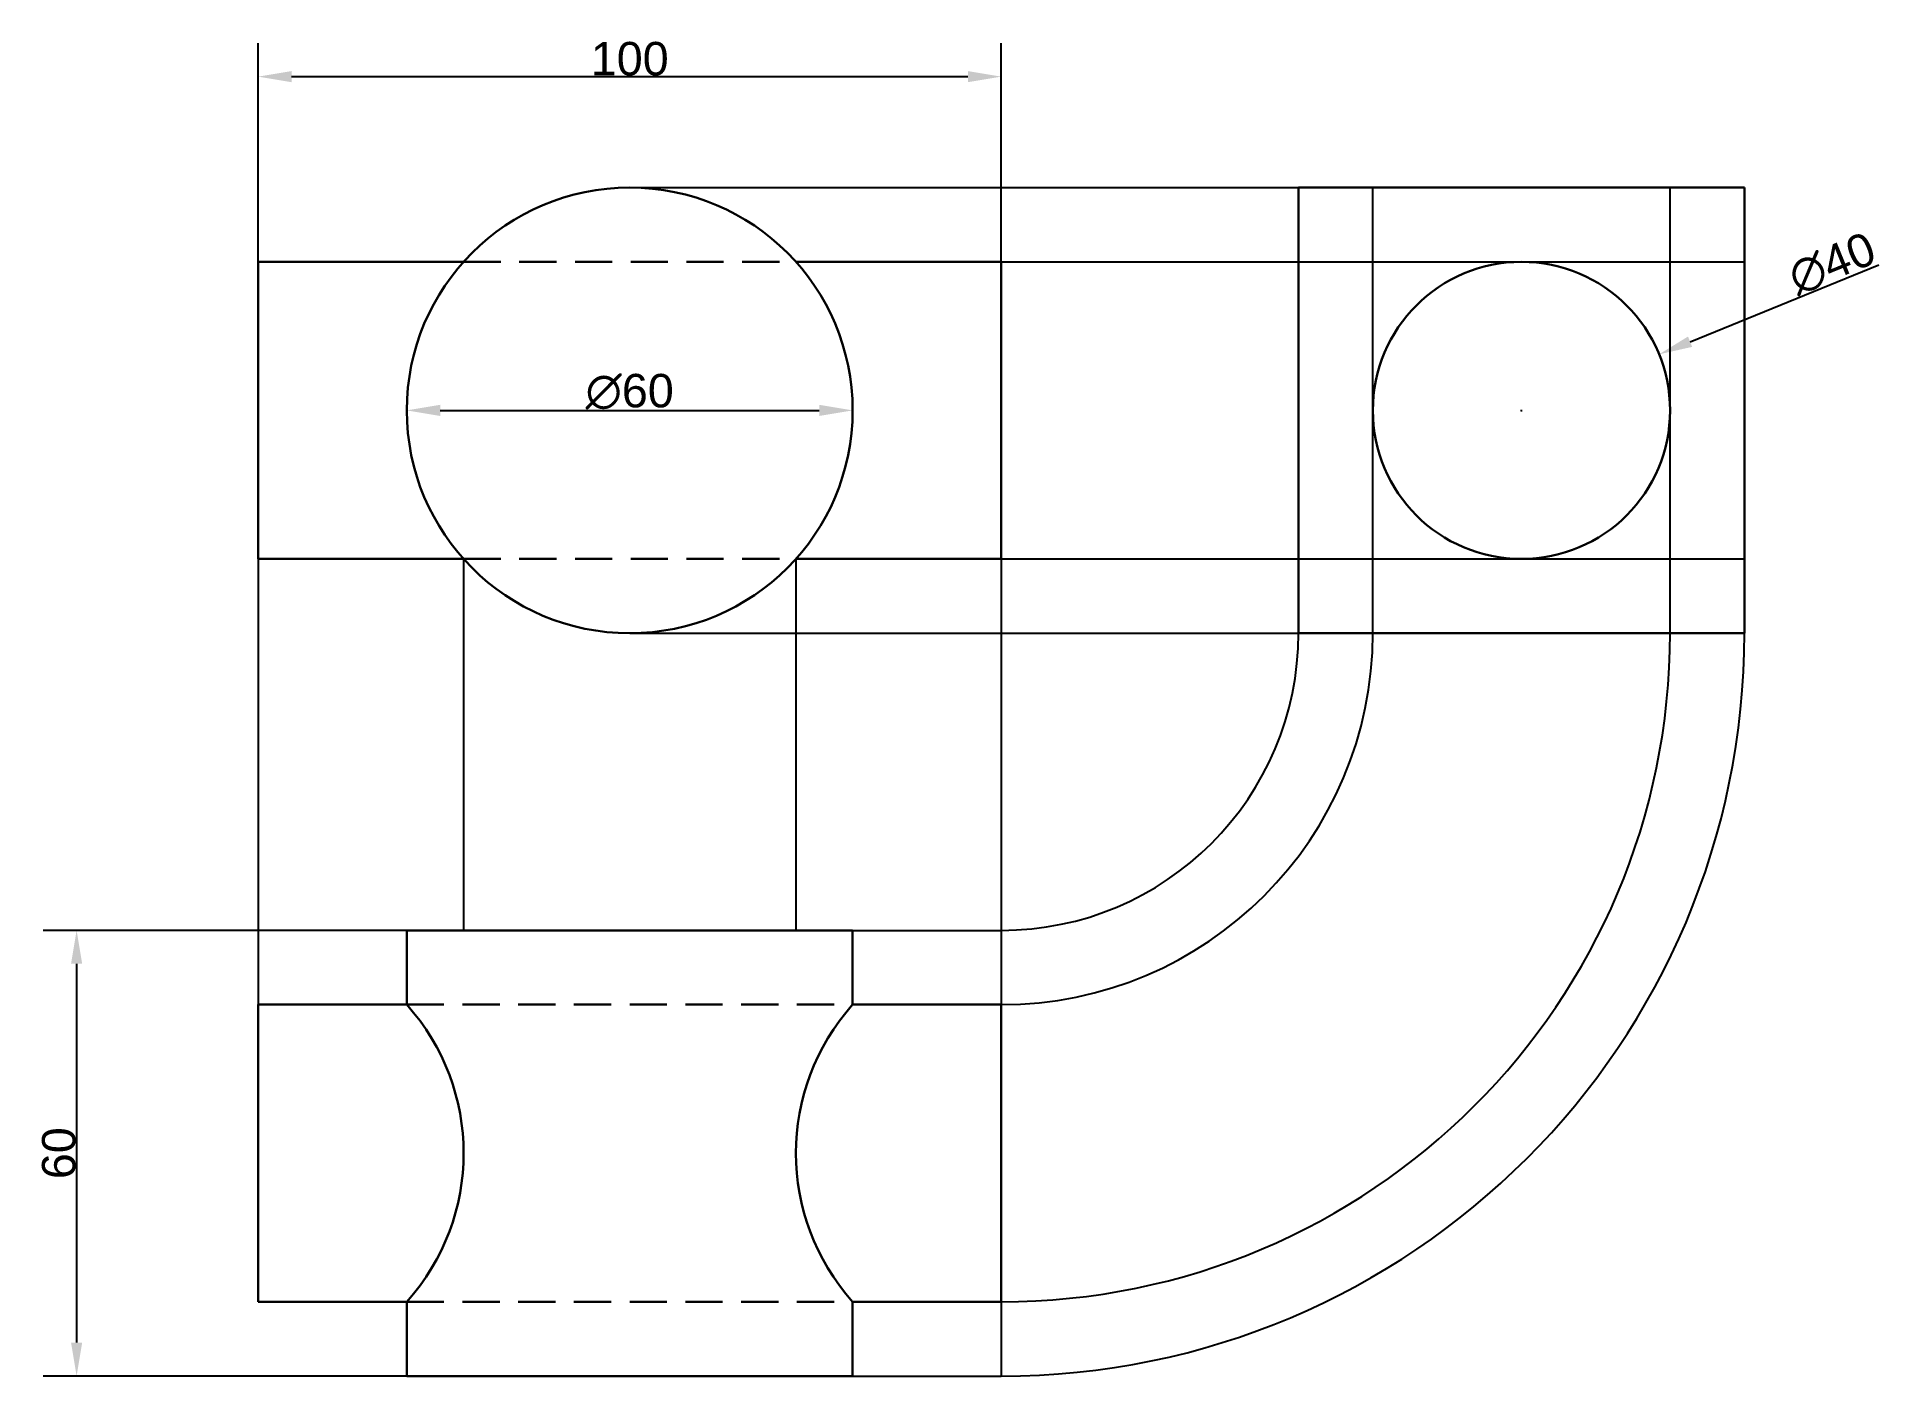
# Model space of a CAD drawing. Header units: inches. Extents: x -130 to 119, y -110 to 70.
import ezdxf

# ---------------------------------------------------------------- set-up
doc = ezdxf.new("R2010")
doc.units = ezdxf.units.IN
doc.header["$LTSCALE"] = 10
doc.header["$MEASUREMENT"] = 0
doc.linetypes.add('DASHED', pattern=[0.75, 0.5, -0.25])
doc.layers.add('ajutator', color=82, linetype='Continuous')
doc.layers.add('contur', color=164, linetype='Continuous', lineweight=30)
doc.layers.add('nevazute', color=170, linetype='DASHED', lineweight=30)
doc.styles.add('Text 4.5', font='arial.ttf')
doc.dimstyles.new('Cote 4.5', dxfattribs={"dimtxt": 4.5, "dimasz": 4.5, "dimexe": 4.5, "dimexo": 0, "dimgap": 0.09, "dimtad": 1, "dimdec": 0, "dimzin": 0, "dimdsep": 46, "dimtxsty": 'Text 4.5', "dimcen": 0.09, "dimadec": 0, "dimazin": 0, "dimtfac": 1, "dimtdec": 0, "dimtofl": 0, "dimtmove": 0, "dimatfit": 0, "dimfxl": 1, "dimtolj": 1, "dimtzin": 0, "dimarcsym": 1})

# ---------------------------------------------------------------- blocks, each defined once
blk = doc.blocks.new('*D1')
at = {"color": 0, "lineweight": -2, "transparency": 16777216}
for p, q in [((-100, 40), (-100, 69.43)), ((0, 40), (0, 69.43)), ((-95.5, 64.93), (-4.5, 64.93))]:
    blk.add_line(p, q, dxfattribs=at)
at = {"color": 0, "transparency": 16777216}
for points in [[(-95.5, 65.68), (-95.5, 64.18), (-100, 64.93)], [(-4.5, 65.68), (-4.5, 64.18), (0, 64.93)]]:
    blk.add_solid(points, dxfattribs=at)
at = {"layer": 'Defpoints', "color": 0, "transparency": 16777216}
for p in [(0, 64.93), (-100, 40), (0, 40)]:
    blk.add_point(p, dxfattribs=at)
at = {"color": 0, "transparency": 16777216, "insert": (-50, 67.32), "char_height": 4.5, "attachment_point": 5, "style": 'Text 4.5'}
blk.add_mtext('\\A1;100', dxfattribs=at)
blk = doc.blocks.new('*D2')
at = {"color": 0, "lineweight": -2, "transparency": 16777216}
for p, q in [((-80, -50), (-128.93, -50)), ((-124.43, -54.5), (-124.43, -105.5)), ((-72.36, -110), (-128.93, -110))]:
    blk.add_line(p, q, dxfattribs=at)
at = {"color": 0, "transparency": 16777216}
for points in [[(-125.18, -54.5), (-123.68, -54.5), (-124.43, -50)], [(-125.18, -105.5), (-123.68, -105.5), (-124.43, -110)]]:
    blk.add_solid(points, dxfattribs=at)
at = {"layer": 'Defpoints', "color": 0, "transparency": 16777216}
for p in [(-80, -50), (-124.43, -110), (-72.36, -110)]:
    blk.add_point(p, dxfattribs=at)
at = {"color": 0, "transparency": 16777216, "insert": (-126.81, -80), "char_height": 4.5, "attachment_point": 5, "rotation": 90, "style": 'Text 4.5'}
blk.add_mtext('\\A1;60', dxfattribs=at)
blk = doc.blocks.new('*D3')
at = {"color": 0, "lineweight": -2, "transparency": 16777216}
for p, q in [((92.69, 29.25), (118.09, 39.6)), ((69.91, 20), (70.09, 20)), ((70, 19.91), (70, 20.09))]:
    blk.add_line(p, q, dxfattribs=at)
at = {"color": 0, "transparency": 16777216}
blk.add_solid([(92.41, 29.94), (92.97, 28.55), (88.52, 27.55)], dxfattribs=at)
at = {"layer": 'Defpoints', "color": 0, "transparency": 16777216}
for p in [(88.52, 27.55), (51.48, 12.45)]:
    blk.add_point(p, dxfattribs=at)
at = {"color": 0, "transparency": 16777216, "insert": (111.81, 39.75), "char_height": 4.5, "attachment_point": 5, "rotation": 22.1735, "style": 'Text 4.5'}
blk.add_mtext('\\A1;∅40', dxfattribs=at)
blk = doc.blocks.new('*D4')
at = {"color": 0, "lineweight": -2, "transparency": 16777216}
blk.add_line((-75.5, 20), (-24.5, 20), dxfattribs=at)
at = {"color": 0, "transparency": 16777216}
for points in [[(-75.5, 20.75), (-75.5, 19.25), (-80, 20)], [(-24.5, 20.75), (-24.5, 19.25), (-20, 20)]]:
    blk.add_solid(points, dxfattribs=at)
at = {"layer": 'Defpoints', "color": 0, "transparency": 16777216}
for p in [(-80, 20), (-20, 20)]:
    blk.add_point(p, dxfattribs=at)
at = {"color": 0, "transparency": 16777216, "insert": (-50, 22.51), "char_height": 4.5, "attachment_point": 5, "style": 'Text 4.5'}
blk.add_mtext('\\A1;∅60', dxfattribs=at)

msp = doc.modelspace()

# ---------------------------------------------------------------- linework, layer by layer
at = {"layer": 'ajutator'}
for p, q in [((-50, 50), (0, 50)), ((0, 40), (0, 50)), ((0, 50), (100, 50)), ((40, -10), (40, 50)), ((50, -10), (50, 50)), ((90, -10), (90, 50)), ((100, -10), (100, 50)), ((0, 40), (100, 40)), ((-100, 0), (-100, -100)), ((-72.36, 0), (-72.36, -50)), ((-27.64, 0), (-27.64, -50)), ((0, 0), (0, -110)), ((0, 0), (100, 0)), ((-50, -10), (0, -10)), ((0, -10), (100, -10)), ((-27.64, -50), (0, -50)), ((-27.64, -110), (0, -110))]:
    msp.add_line(p, q, dxfattribs=at)
for radius in [100, 90, 50, 40]:
    msp.add_arc((0, -10), radius, 270, 0, dxfattribs=at)
at = {"layer": 'contur'}
for p, q in [((40, -10), (40, 50)), ((40, 50), (100, 50)), ((100, 50), (100, -10)), ((-100, 40), (-100, 0)), ((-72.36, 40), (-100, 40)), ((0, 40), (-27.64, 40)), ((0, 0), (0, 40)), ((-100, 0), (-72.36, 0)), ((-27.64, 0), (0, 0)), ((100, -10), (40, -10)), ((-80, -50), (-20, -50)), ((-80, -50), (-80, -60)), ((-20, -50), (-20, -60)), ((-100, -60), (-100, -100)), ((-80, -60), (-100, -60)), ((0, -60), (-20, -60)), ((0, -100), (0, -60)), ((-100, -100), (-80, -100)), ((-80, -100), (-80, -110)), ((-20, -100), (0, -100)), ((-20, -100), (-20, -110)), ((-20, -110), (-80, -110))]:
    msp.add_line(p, q, dxfattribs=at)
for centre, radius in [((-50, 20), 30), ((70, 20), 20)]:
    msp.add_circle(centre, radius, dxfattribs=at)
for centre, start, end in [((-102.36, -80), 318.1897, 41.8103), ((2.36, -80), 138.1897, 221.8103)]:
    msp.add_arc(centre, 30, start, end, dxfattribs=at)
at = {"layer": 'nevazute'}
for p, q in [((-72.36, 40), (-27.64, 40)), ((-72.36, 0), (-27.64, 0)), ((-80, -60), (-20, -60)), ((-80, -100), (-20, -100))]:
    msp.add_line(p, q, dxfattribs=at)

# ---------------------------------------------------------------- dimensions: what is measured, and where the dimension line sits
dim = msp.add_linear_dim(base=(0, 64.93), p1=(-100, 40), p2=(0, 40), dimstyle='Cote 4.5')
dim.commit()
dim.dimension.update_dxf_attribs({"geometry": '*D1', "text_midpoint": (-50, 67.32)})
dim = msp.add_diameter_dim_2p(p1=(51.48, 12.45), p2=(88.52, 27.55), dimstyle='Cote 4.5')
dim.commit()
dim.dimension.update_dxf_attribs({"geometry": '*D3', "text_midpoint": (112.76, 37.43), "dimtype": 163})
dim = msp.add_diameter_dim_2p(p1=(-80, 20), p2=(-20, 20), dimstyle='Cote 4.5')
dim.commit()
dim.dimension.update_dxf_attribs({"geometry": '*D4', "text_midpoint": (-50, 22.51)})
dim = msp.add_linear_dim(base=(-124.43, -110), p1=(-80, -50), p2=(-72.36, -110), angle=90, dimstyle='Cote 4.5')
dim.commit()
dim.dimension.update_dxf_attribs({"geometry": '*D2', "text_midpoint": (-126.81, -80)})

doc.saveas('drawing.dxf')
